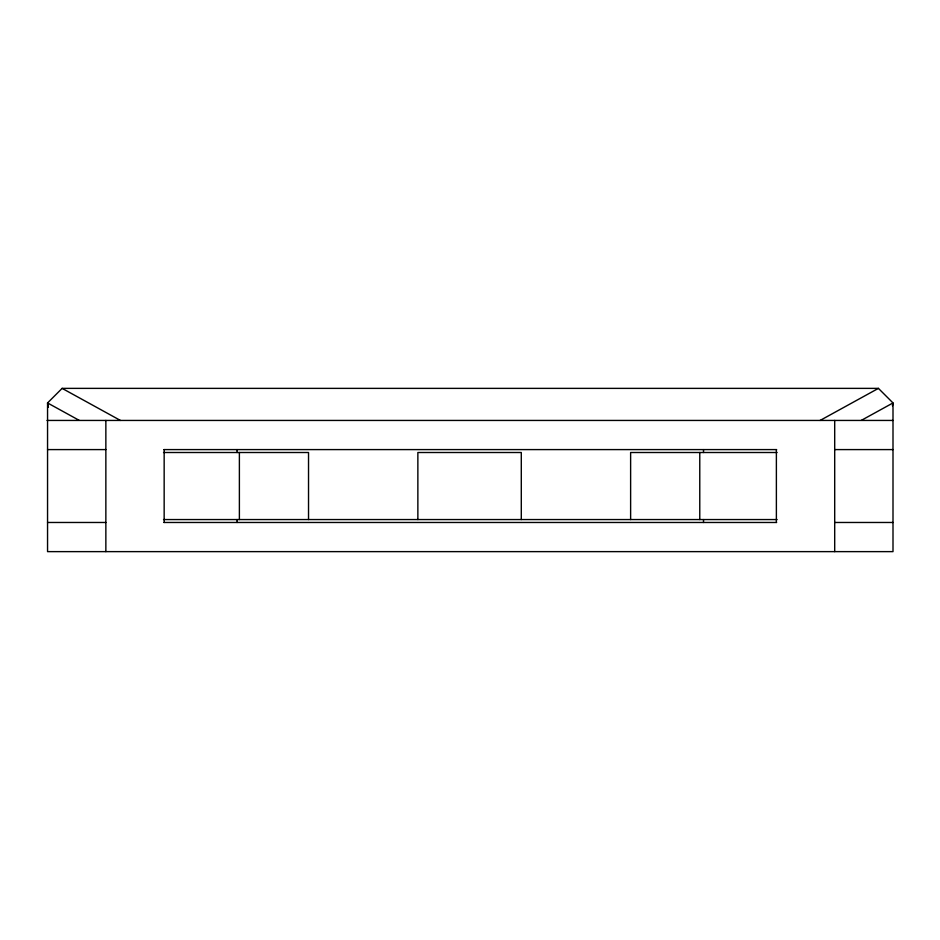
<?xml version="1.0" encoding="UTF-8"?>
<svg xmlns="http://www.w3.org/2000/svg" width="940" height="940" viewBox="0 0 940 940"><rect width="100%" height="100%" fill="white"/><g stroke="black" fill="none" stroke-linecap="round" stroke-linejoin="round"><path stroke-width="1.41" d="M892.424 405.81L893 402.943L878.418 388.373L62.122 388.373L47.552 402.943L47.552 551.627L893 551.627L893 402.943L861.31 420.38M820.115 420.439L878.418 388.373M47 420.439L893 420.439M47.552 449.59L105.856 449.59M163.936 449.59L776.605 449.59M834.697 449.59L893 449.59M163.525 452.504L308.531 452.504L308.531 519.562M777.086 452.504L630.623 452.504L630.623 519.562M163.525 519.562L777.086 519.562M47.552 522.476L105.856 522.476M163.936 522.476L776.605 522.476M834.697 522.476L893 522.476M62.122 388.373L120.426 420.439M79.242 420.38L47.552 402.943L48.41 407.231M834.697 420.439L834.697 551.627M776.381 449.59L776.381 522.476M703.508 449.59L703.508 452.504M703.508 519.562L703.508 522.476M699.771 452.504L699.771 519.562M521.289 519.562L521.289 452.504L417.865 452.504L417.865 519.562M239.383 452.504L239.383 519.562M237.045 449.59L237.045 452.504M237.045 519.562L237.045 522.476M164.159 449.59L164.159 522.476M105.856 420.439L105.856 551.627"/></g></svg>
